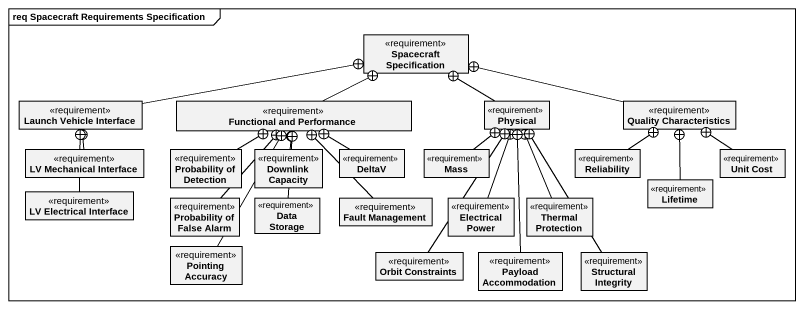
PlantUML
@startuml
mainframe req Spacecraft Requirements Specification
hide circle
hide empty members
class "Spacecraft Specification" as Spacecraft_Specification <<requirement>>
class "Launch Vehicle Interface" as Launch_Vehicle_Interface <<requirement>>
class "Functional and Performance" as Functional_and_Performance <<requirement>>
class Physical <<requirement>>
class "Quality Characteristics" as Quality_Characteristics <<requirement>>
class "LV Mechanical Interface" as LV_Mechanical_Interface <<requirement>>
class "Probability of Detection" as Probability_of_Detection <<requirement>>
class "Downlink Capacity" as Downlink_Capacity <<requirement>>
class DeltaV <<requirement>>
class Mass <<requirement>>
class Reliability <<requirement>>
class Lifetime <<requirement>>
class "Unit Cost" as Unit_Cost <<requirement>>
class "LV Electrical Interface" as LV_Electrical_Interface <<requirement>>
class "Probability of False Alarm" as Probability_of_False_Alarm <<requirement>>
class "Data Storage" as Data_Storage <<requirement>>
class "Fault Management" as Fault_Management <<requirement>>
class "Electrical Power" as Electrical_Power <<requirement>>
class "Thermal Protection" as Thermal_Protection <<requirement>>
class "Pointing Accuracy" as Pointing_Accuracy <<requirement>>
class "Orbit Constraints" as Orbit_Constraints <<requirement>>
class "Payload Accommodation" as Payload_Accommodation <<requirement>>
class "Structural Integrity" as Structural_Integrity <<requirement>>
Launch_Vehicle_Interface -right-+ Spacecraft_Specification
Functional_and_Performance -right-+ Spacecraft_Specification
Physical -up-+ Spacecraft_Specification
Quality_Characteristics -left-+ Spacecraft_Specification
LV_Mechanical_Interface -up-+ Launch_Vehicle_Interface
Probability_of_Detection -right-+ Functional_and_Performance
Downlink_Capacity -up-+ Functional_and_Performance
DeltaV -up-+ Functional_and_Performance
Mass -up-+ Physical
Reliability -up-+ Quality_Characteristics
Lifetime -up-+ Quality_Characteristics
Unit_Cost -up-+ Quality_Characteristics
LV_Electrical_Interface -up-+ Launch_Vehicle_Interface
Probability_of_False_Alarm -up-+ Functional_and_Performance
Data_Storage -up-+ Functional_and_Performance
Fault_Management -up-+ Functional_and_Performance
Electrical_Power -up-+ Physical
Thermal_Protection -up-+ Physical
Pointing_Accuracy -up-+ Functional_and_Performance
Orbit_Constraints -up-+ Physical
Payload_Accommodation -up-+ Physical
Structural_Integrity -up-+ Physical
@enduml
